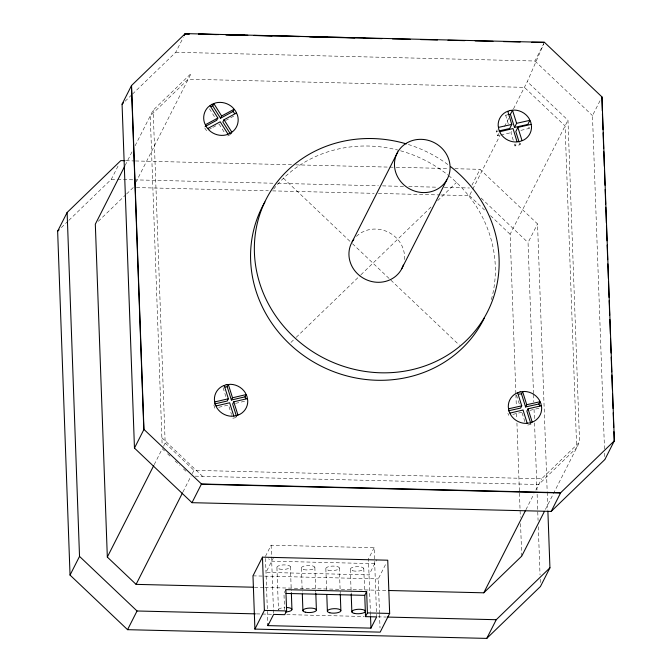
<?xml version="1.0" encoding="UTF-8"?>
<svg xmlns="http://www.w3.org/2000/svg" width="672" height="672" viewBox="0 0 672 672"><rect width="100%" height="100%" fill="white"/><g stroke="black" fill="none" stroke-linecap="round" stroke-linejoin="round"><path stroke-width="0.5" stroke-dasharray="3.36 2.52" d="M513.5 108.822L527.293 81.64L543.883 43.546M68.821 220.374L111.325 179.29L118.91 164.338M132.51 94.088L175.753 52.29L183.246 37.523M125.16 165.362L132.745 150.427M135.114 145.757L153.166 110.166L191.125 73.475L136.122 181.894M154.216 464.638L162.271 448.77L164.539 450.92M163.514 446.317L165.169 443.058L153.166 110.166M182.977 491.929L191.033 476.062M192.276 473.609L193.931 470.35L541.615 478.792L579.575 442.1L567.974 120.238L527.293 81.64M265.423 556.416L271.118 545.202L374.144 547.697L376.639 616.913M273.588 557.432L266.003 572.384L369.029 574.888L376.614 559.936M499.724 135.341L497.692 135.828L496.784 133.879L496.373 131.51L497.213 129.872M508.267 123.841L505.714 115.424L506.545 113.778M471.946 185.212L480.01 169.319L537.533 223.91L547.168 491.282M175.753 52.29L534.954 61.009L543.833 43.512M497.692 135.828L498.943 133.358M441.176 194.972L469.451 195.661L472.29 190.058M472.769 189.126L499.766 135.904M504.504 126.563L508.763 118.163M513.248 140.246L510.947 132.661L512.198 130.2M285.86 589.646L283.962 593.384L284.55 609.605M520.792 143.144L519.96 144.782L514.979 145.942L516.23 143.472M520.901 130.351L529.074 128.47L529.906 126.823M515.869 393.616L510.124 234.259L567.974 120.238M533.492 393.582L528.049 242.6L537.533 223.91M604.498 449.022L592.477 115.601L600.424 99.943M374.144 547.697L368.449 558.919L370.348 611.419M379.495 613.343L378.252 578.894L386.316 563.01M524.866 421.688L521.9 412.247L523.043 410.004M525.932 509.712L533.98 493.836M535.878 490.106L541.615 478.792M545.42 509.435L579.575 442.1M125.051 101.296L131.762 94.811M61.362 227.581L68.074 221.088M98.297 221.315L125.84 194.695M126.58 193.973L133.283 187.496M290.951 342.418L295.462 338.05M296.218 337.327L360.167 275.512M360.923 274.789L431.642 206.43M437.665 200.617L456.473 182.44M230.664 134.366L226.876 136.408M208.379 129.805L211.949 127.882M212.839 127.394L218.19 124.513M225.548 120.548L235.36 115.256M505.714 115.424L507.872 114.601M236.141 417.556L232.663 418.278L231.773 415.439M531.04 424.318L526.05 425.468M500.749 135.097L510.947 132.661M512.82 414.397L521.9 412.247M218.77 407.299L228.505 405.023L231.479 414.49M235.561 403.368L246.263 400.856M529.948 410.365L540.17 407.988M496.373 131.51L498.422 131.057M126.042 160.726L134.417 160.936M135.467 160.961L291.505 164.749M295.697 164.85L395.178 167.261M396.228 167.286L448.585 168.554M454.868 168.714L480.01 169.319M111.325 179.29L116.558 179.424M117.608 179.449L133.316 179.827M134.358 179.852L273.647 183.238M277.83 183.338L378.37 185.774M382.553 185.875L403.502 186.388M408.736 186.514L438.06 187.228M444.343 187.379L469.476 187.984M136.424 187.572L268.38 190.781M272.563 190.882L374.153 193.343M378.336 193.452L440.126 194.947M195.224 476.162L538.717 484.504L576.677 447.812L565.076 125.95L524.395 87.352L188.227 79.187L150.268 115.878L162.128 444.755M374.716 563.674L271.69 561.17L268.556 558.793M252.983 575.854L378.252 578.894M254.428 587.244L263.852 587.471M264.894 587.496L387.425 590.47M256.427 613.889L272.135 614.267M286.801 614.62L364.291 616.501M377.908 616.837L386.291 617.039M534.954 61.009L592.477 115.601M481.118 198.072L528.049 242.6M469.451 195.661L484.512 209.958M490.543 215.678L510.124 234.259M283.475 178.24L351.725 243.004M352.481 243.726L459.413 345.19M161.876 437.741L202.549 476.339M165.169 443.058L193.931 470.35M167.572 453.793L171.352 457.388M175.14 460.975L179.684 465.284M183.464 468.88L187.253 472.466M206.598 130.763L204.54 127.68M209.479 108.78L215.048 117.625M219.08 124.034L225.212 133.753M507.881 413.406L508.78 415.346M214.88 408.215L213.62 404.191M519.364 142.892L519.96 144.782M516.508 395.06L519.716 405.292M223.087 387.744L226.355 398.16M514.399 144.043L514.979 145.942M528.83 127.084L529.074 128.47M604.649 453.222L604.876 459.514M547.21 492.324L547.848 510.149M533.526 394.632L533.795 401.974M534.055 409.315L534.4 418.748M534.551 422.948L536.97 490.048M537.121 494.239L538.07 520.456M538.297 526.747L540.036 574.98M540.187 579.172L540.338 583.363M515.911 394.666L516.323 406.199M516.592 413.54L516.776 418.782M516.928 422.974L519.422 492.164M519.464 493.214L520.33 517.331M520.556 523.622L521.732 556.122M379.529 614.384L380.024 627.959M370.381 612.469L370.499 615.594M363.796 568.495L364.585 590.31M350.322 569.344L351.221 594.275M339.335 567.899L340.234 592.83M325.853 568.747L326.6 589.529M314.866 567.311L315.764 592.242M301.384 568.159L302.249 592.049M290.396 566.714L291.262 590.604M276.923 567.563L278.46 610.151M271.118 545.202L273.613 614.41M265.499 558.415L267.809 622.49M273.664 189.084A124.169 115.29 26.9 0 1 399.538 150.52M400.537 150.788A124.169 115.29 26.9 0 1 447.829 174.922M448.644 175.577A124.169 115.29 26.9 0 1 492.45 295.327M492.215 296.335A124.169 115.29 26.9 0 1 491.148 300.342M278.527 609.563A6.77 2.234 -2.1 0 1 284.567 607.522M408.316 144.488A124.169 115.29 26.9 0 1 448.291 164.875M356.412 236.376A28.216 26.2 26.9 0 1 388.424 232.218A28.216 26.2 26.9 0 1 404.384 260.316M303.803 569.596A6.77 2.234 -2.1 0 0 314.798 567.89A6.77 2.234 -2.1 0 0 305.777 565.706A6.77 2.234 -2.1 0 0 303.803 569.596M279.342 568.999A6.77 2.234 -2.1 0 0 290.329 567.302A6.77 2.234 -2.1 0 0 281.308 565.118A6.77 2.234 -2.1 0 0 279.342 568.999M328.272 570.184A6.77 2.234 -2.1 0 0 339.268 568.487A6.77 2.234 -2.1 0 0 330.238 566.303A6.77 2.234 -2.1 0 0 328.272 570.184M352.733 570.78A6.77 2.234 -2.1 0 0 363.728 569.083A6.77 2.234 -2.1 0 0 354.707 566.899A6.77 2.234 -2.1 0 0 352.733 570.78"/><path stroke-width="1.01" d="M547.89 511.199L549.931 567.823L540.448 586.513L486.763 638.4L127.562 629.681L70.039 575.089L57.641 231.185L67.124 212.486L120.8 160.6L124.992 160.7M122.069 104.177L131.552 85.487L185.237 33.6L544.438 42.319L601.961 96.911L614.359 440.815L604.876 459.514L551.2 511.4L191.99 502.681L134.467 448.09L122.069 104.177L123.564 102.74M184.178 35.683L185.237 33.6M124.69 166.303L95.323 224.188L107.327 557.08L136.088 584.371L253.378 587.219M212.713 105.857L213.847 103.614L221.642 115.996L220.508 118.238L212.713 105.857L210.664 106.63M210.059 105.655L217.854 118.037L216.72 120.28L205.12 126.529M236.494 113.014L224.011 119.742L222.869 121.985L230.11 133.484M220.508 118.238L232.991 111.502L234.133 109.259L221.642 115.996M231.042 133.619L231.806 132.124L224.011 119.742M70.039 575.089L79.523 556.399L67.124 212.486M134.467 448.09L143.951 429.4L131.552 85.487M107.327 557.08L153.745 465.57M231.378 400.033L227.22 386.778L228.354 384.527L232.512 397.79L231.378 400.033L245.003 396.833L246.137 394.59L232.512 397.79M224.221 385.501L228.379 398.756L227.245 400.999L214.595 403.964M136.088 584.371L182.507 492.87M247.405 398.614L233.772 401.806L232.638 404.048L236.502 416.363M127.562 629.681L137.046 610.991L255.385 613.864M191.99 502.681L201.474 483.991L560.675 492.71L614.359 440.815M352.195 241.786L397.715 152.065M446.83 179.852A28.216 26.2 26.9 0 1 398.672 178.676A28.216 26.2 26.9 0 1 421.31 139.339A28.216 26.2 26.9 0 1 446.83 179.852L401.31 269.573A28.216 26.2 26.9 0 1 362.326 277.578A28.216 26.2 26.9 0 1 353.808 239.333M262.466 557.164L252.983 575.854L254.906 629.093L380.176 632.134L389.659 613.444L387.736 560.204L262.466 557.164L264.382 610.403L254.906 629.093M544.438 42.319L531.737 42.286M514.517 127.436L510.409 114.349L512.492 110.233L516.6 123.32L514.517 127.436L527.806 124.446L529.897 120.338L516.6 123.32M507.797 111.308L511.778 124.412L509.695 128.52L499.447 130.822M531.157 124.354L517.885 127.411L515.802 131.527L519.07 141.943M267.918 625.624L273.613 614.41L284.735 614.678L286.625 610.94L285.86 589.646L366.643 591.604L367.416 612.898L365.518 616.636L376.639 616.913L370.952 628.127L267.918 625.624L267.842 623.532M601.961 96.911L602.314 110.804M365.518 616.636L364.753 595.342L366.643 591.604M525.588 406.963L521.48 393.868L522.623 391.625L526.73 404.72L525.588 406.963L538.902 403.973L540.044 401.73L526.73 404.72M517.65 392.818L521.732 405.838L520.598 408.08L508.477 410.802M541.304 405.745L528.024 408.836L526.882 411.079L530.737 423.368M388.475 590.495L483.773 592.813L525.454 510.644M544.471 511.3L521.732 556.122L483.773 592.813M486.763 638.4L496.247 619.71L549.931 567.823M551.2 511.4L560.675 492.71M57.641 231.185L59.128 229.74M205.372 124.765L217.854 118.037M207.732 128.52L220.223 121.792L228.018 134.165M499.775 131.712L513.038 128.554L517.062 141.826M509.922 413.104L523.043 410.004L527.184 423.226M214.754 401.948L228.379 398.756M216.014 405.972L229.648 402.78L233.806 416.035M498.464 127.403L511.778 124.412M508.612 408.786L521.732 405.838M508.721 114.517L510.409 114.349M225.07 386.996L227.22 386.778M518.969 394.128L521.48 393.868M198.702 34.146L218.551 34.6M225.868 34.768L247.808 35.272M254.083 35.414L364.837 37.96M198.727 34.163L216.535 34.6M225.96 34.826L244.81 35.288M254.234 35.515L272.034 35.952M281.459 36.179L299.258 36.616M309.733 36.876L327.533 37.304M336.958 37.54L354.757 37.968M364.182 38.203L381.99 38.632M392.456 38.892L410.264 39.32M420.731 39.581L437.489 39.984M447.964 40.244L464.713 40.648M475.188 40.908L492.988 41.336M503.462 41.597L520.212 42M201.34 484.26L560.54 492.979M286.062 593.435L364.753 595.342M264.382 610.403L286.625 610.94M367.416 612.898L389.659 613.444M387.332 617.064L496.247 619.71M143.951 429.4L201.474 483.991M79.523 556.399L137.046 610.991M232.991 111.502L234.427 113.24M538.902 403.973L539.809 405.922M245.003 396.833L245.902 398.782M517.885 127.411L522.043 140.675M528.024 408.836L532.174 422.075M233.772 401.806L237.938 415.069M602.431 113.954L602.994 129.679M603.112 132.829L603.674 148.554M603.792 151.696L604.321 166.379M604.472 170.57L605.002 185.254M605.153 189.445L605.682 204.128M605.791 207.27L606.362 222.995M606.472 226.145L607.001 240.82M607.152 245.02L607.681 259.694M607.832 263.894L608.362 278.569M608.479 281.719L609.042 297.444M609.16 300.586L609.689 315.269M609.84 319.46L610.369 334.144M610.52 338.335L611.05 353.018M611.201 357.21L611.73 371.885M611.848 375.035L612.377 389.71M612.528 393.91L613.057 408.584M613.208 412.776L613.738 427.459M613.889 431.651L614.225 441.092M370.532 616.644L370.952 628.127M351.221 594.275L351.851 611.932M340.267 593.872L340.864 610.495M326.785 594.72L327.39 611.344M315.806 593.275L316.403 609.899M302.324 594.124L302.921 610.747M291.337 592.687L291.934 609.302M131.418 85.756L143.816 429.668M484.411 317.881A124.169 115.29 26.9 0 1 318.881 364.972A124.169 115.29 26.9 0 1 264.902 202.02M286.331 607.488A6.77 2.234 -2.1 0 1 291.959 609.596A6.77 2.234 -2.1 0 1 285.827 611.94M450.794 166.79A124.169 115.29 26.9 0 1 438.917 359.982A124.169 115.29 26.9 0 1 255.62 265.566A124.169 115.29 26.9 0 1 406.325 143.884M403.309 265.096A28.216 26.2 26.9 0 1 401.772 268.716M211.798 104.387L208.32 106.924A17.497 16.246 26.9 0 0 204.439 122.758L206.304 126.781L209.168 130.267A17.497 16.246 26.9 0 0 225.968 134.938L230.068 133.392L233.545 130.855A17.497 16.246 26.9 0 0 237.426 115.021L235.561 110.998L232.697 107.52A17.497 16.246 26.9 0 0 215.897 102.841L211.798 104.387M509.964 110.494L505.999 111.989A16.934 15.725 26.9 0 0 498.154 125.622L498.868 129.763L500.674 133.661A16.934 15.725 26.9 0 0 515.407 141.994L519.708 141.557L523.673 140.062A16.934 15.725 26.9 0 0 531.518 126.428L530.796 122.279L528.99 118.39A16.934 15.725 26.9 0 0 514.256 110.057L509.964 110.494M226.204 384.754L222.239 386.249A16.934 15.725 26.9 0 0 214.402 399.874L215.116 404.023L216.922 407.921A16.934 15.725 26.9 0 0 231.655 416.254L235.956 415.817L239.921 414.313A16.934 15.725 26.9 0 0 247.758 400.688L247.044 396.539L245.238 392.65A16.934 15.725 26.9 0 0 230.504 384.308L226.204 384.754M520.111 391.885L516.146 393.38A16.934 15.725 26.9 0 0 508.301 407.014L509.015 411.163L510.821 415.052A16.934 15.725 26.9 0 0 525.554 423.385L529.855 422.948L533.82 421.453A16.934 15.725 26.9 0 0 541.666 407.82L540.943 403.67L539.137 399.781A16.934 15.725 26.9 0 0 524.404 391.448L520.111 391.885M189.294 33.928L185.119 33.835L189.302 33.936M305.34 612.184A6.77 2.234 -2.1 0 0 316.336 610.487A6.77 2.234 -2.1 0 0 307.314 608.294A6.77 2.234 -2.1 0 0 305.34 612.184M329.809 612.78A6.77 2.234 -2.1 0 0 340.796 611.075A6.77 2.234 -2.1 0 0 331.775 608.891A6.77 2.234 -2.1 0 0 329.809 612.78M354.27 613.368A6.77 2.234 -2.1 0 0 365.266 611.671A6.77 2.234 -2.1 0 0 356.244 609.487A6.77 2.234 -2.1 0 0 354.27 613.368"/></g></svg>
